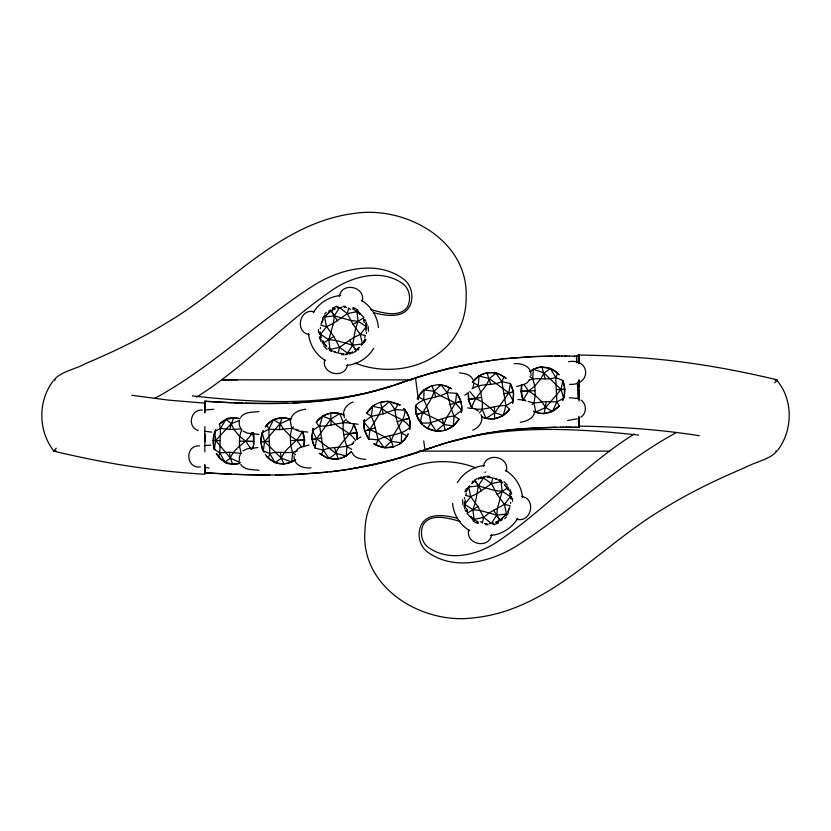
<?xml version="1.0" encoding="UTF-8"?>
<svg xmlns="http://www.w3.org/2000/svg" width="831" height="831" viewBox="0 0 831 831"><rect width="100%" height="100%" fill="white"/><g stroke="black" fill="none" stroke-linecap="round" stroke-linejoin="round"><path stroke-width="1.25" d="M204.862 472.465L204.862 464.758M204.862 441.614L204.862 439.007M204.862 438.695L204.862 433.979M204.862 411.927L204.862 401.3C267.405 405.331 331.818 406.193 391.91 385.875M311.77 437.262L313.173 428.277L311.937 437.231L313.287 443.941L315.302 448.034L312.466 441.78L311.937 437.231M331.039 425.108L330.831 413.152C332.722 410.732 352.354 417.816 339.962 413.537C334.093 412.083 327.705 413.059 322.542 416.206L319.644 425.981L323.363 450.173L329.055 458.629L335.932 453.352C339.432 441.905 351.42 436.015 353.715 424.132L356.374 430.406L357.06 439.443L357.07 432.608L353.715 424.132C342.268 419.821 331.32 427.176 319.644 425.981L312.311 430.489L316.611 438.82L335.932 453.352L346.184 455.99L351.534 451.628L344.294 457.06L335.745 459.273L326.978 457.964L319.343 453.321L327.154 457.933L333.667 459.252L340.284 458.567L346.485 455.949M579.03 399.472L579.03 389.604M579.03 387.132L579.03 380.016L579.03 401.207M239.349 460.873L239.359 456.915L240.637 453.529M579.03 363.635L578.968 355.034C617.184 355.626 655.42 357.984 693.251 363.552C714.899 366.668 736.411 370.719 757.768 375.394C763.928 376.734 770.077 378.136 776.206 379.58C793.221 398.579 793.335 429.856 777.743 450.142M234.508 417.775L226.032 419.323L222.656 421.379L219.322 424.174L220.454 428.401L229.886 429.513L231.267 423.623L233.833 417.754C250.713 420.611 228.733 415.552 226.032 419.323L220.454 428.401L214.72 431.59L215.707 440.503L214.263 449.384L214.938 449.394C212.05 443.12 214.086 434.945 215.769 429.554C212.601 435.631 212.435 442.861 214.263 449.384L219.82 452.864L224.931 462.213C227.434 466.118 249.643 462.192 232.638 464.176L230.374 458.193L229.304 452.241L219.82 452.864L218.47 457.019L221.659 459.99L224.931 462.213L233.314 464.197M253.507 443.775L253.434 436.94L252.209 432.556L252.884 432.577C256.145 435.112 251.128 457.351 253.902 443.785M579.03 355.159L574.076 356.146M495.899 373.233L501.903 381.585L505.902 405.725L509.642 409.361C504.51 416.736 494.809 420.611 486.042 418.367L482.281 409.641L482.385 402.007L480.848 392.699L478.282 385.501L479.03 376.038C484.047 372.797 490.373 371.852 496.169 373.192C498.475 372.33 513.122 383.403 502.173 375.747C492.451 369.712 478.677 372.797 472.288 382.25M220.454 428.401L219.82 452.864M353.268 443.328C344.398 449.166 332.951 445.696 323.363 450.173L315.011 448.075L316.611 438.841L330.676 419.177L339.671 413.578L343.245 422.356L343.026 430.001L344.46 439.319L346.963 446.548L346.184 455.99M440.773 431.092C433.2 431.84 425.347 428.609 420.642 422.595C420.6 410.462 431.434 402.786 434 391.308L441.012 384.878L447.13 392.679L451.285 409.132L454.1 416.134L459.013 419.053C454.713 427.124 445.354 432.12 436.254 431.06L430.707 423.083C429.772 414.929 427.414 406.972 423.748 399.628L424.028 389.926L429.866 386.467L436.441 384.857L440.929 384.898L445.437 385.802L451.576 388.742L445.406 385.813L438.675 384.774M409.538 429.554C411.168 422.096 408.852 413.963 403.534 408.488C408.395 413.298 410.857 420.652 409.891 427.311C401.363 436.026 388.254 433.834 378.167 439.838L368.756 439.048L367.458 437.199L364.175 428.734L364.269 419.686L363.749 424.205L364.622 430.988L369.951 429.471L384.961 437.002L391.276 441.354L401.28 442.83L401.612 433.148L398.548 426.199L395.961 417.131L394.891 409.621L389.51 401.57C380.338 400.417 371.156 405.258 366.637 413.319L371.457 416.31L374.158 423.353L378.167 439.838L384.265 447.691L393.26 446.953L399.514 444.138L404.614 439.651L408.208 433.865L404.572 439.661L399.514 444.138M562.348 380.515C565.651 386.592 564.623 394.683 562.764 400.365C565.631 394.133 565.392 386.799 562.826 380.484L555.71 377.492C547.13 380.525 537.709 377.17 529.368 379.86M545.136 378.863L542.009 367.146C539.672 365.141 522.626 375.986 533.294 369.328C538.592 366.741 544.897 366.44 550.423 368.507L555.71 377.492L556.874 401.934L559.305 406.006C553.685 412.591 543.941 415.5 535.818 412.166L533.928 403.025L535.237 395.431L535.008 390.726L528.599 391.027L522.938 400.21L520.85 391.401L521.567 384.608L521.837 395.899L523.416 400.189L525.753 400.822M422.148 424.298C417.276 419.562 414.7 412.228 415.573 405.538C423.987 396.709 437.096 398.755 447.13 392.679L456.614 393.343C460.914 398.693 462.722 405.933 461.319 412.654C462.68 405.933 460.727 398.558 456.614 393.343L455.461 402.962L449.945 404.604M573.909 427.259L579.03 427.196M578.656 416.996L579.03 427.352L579.03 416.736M297.207 451.077C288.586 454.536 278.759 450.475 269.815 453.633L262.825 450.568C260.404 444.315 259.926 436.358 263.354 430.676C260.238 437.625 260.56 445.894 264.206 452.573M302.204 431.216L304.115 437.76L303.928 446.818L304.707 440.025L303.398 433.325L302.204 431.216C298.132 442.476 285.48 446.881 281.429 458.234L275.061 462.659L269.566 459.366L266.429 456.271L273.482 461.745L279.538 463.802L287.973 463.469L295.67 459.709M579.03 426.293L579.02 417.806M454.1 416.134C442.372 416.476 432.504 425.379 420.642 422.595L416.414 414.565L415.573 405.538C422.158 415.718 435.434 416.238 443.847 424.454L453.227 426.012L454.1 416.134L461.683 410.4L455.471 402.973L446.808 417.401L443.847 424.454L436.171 431.081M496.169 373.192L489.272 378.562C485.844 390.009 473.94 396.065 471.842 407.99L468.393 399.545L468.32 392.71L469.1 401.747L471.842 407.99C483.341 412.166 494.206 404.666 505.902 405.725L513.288 401.124L513.537 392.066L510.379 383.569L501.903 381.585C492.368 386.186 480.858 382.852 472.05 388.794M486.042 418.367L481.606 416.923L486.042 418.367L494.923 412.675L508.811 392.855L513.288 401.124L512.623 403.326L513.589 394.372L512.841 389.864L510.379 383.569L508.801 392.834L513.537 392.066L503.586 393.717M562.826 380.484L561.05 389.469L563.678 398.267L556.874 401.934L546.227 401.57L544.232 413.526L539.631 413.308L533.46 411.303M320.309 328.661L320.434 327.528M366.481 333.46L366.606 332.327M389.51 401.57C403.648 406.079 404.146 406.307 389.51 401.57L381.782 408.104L378.718 415.136L369.94 429.45L363.874 421.94L371.457 416.31L372.485 406.421L374.407 405.081M464.394 498.673L464.519 497.54M510.566 503.472L510.691 502.34M535.008 390.726L534.79 386.01L532.764 378.583L533.294 369.328M263.323 450.547L264.601 441.604L280.078 423.685L290.466 419.115L282.104 417.671L273.389 419.78L268.86 429.18L269.057 436.701L269.815 453.633L275.061 462.659L283.423 464.093L291.639 462.005L292.647 452.739L290.663 445.291L290.299 435.87L291.691 428.287L289.967 419.125C281.252 415.438 270.501 419.053 265.276 426.812M283.911 464.072L281.429 458.234L264.601 441.604L262.129 432.785L268.86 429.18L279.413 429.637L280.078 423.685L282.104 417.671M332.12 310.233L331.143 310.804L334.28 315.832L333.428 323.352L328.796 339.661L329.969 349.394L332.909 351.17M346.174 353.549L347.306 353.393L352.624 345.156L355.595 328.453L358.109 321.327L356.935 311.594L355.99 310.939M484.826 477.451L483.694 477.607L478.376 485.844L475.405 502.547L472.891 509.673L474.065 519.406L475.01 520.061M498.88 520.767L499.857 520.196L496.72 515.168L497.572 507.648L502.204 491.339L501.031 481.606L498.091 479.83M409.6 429.544L409.995 427.29M473.047 387.693L473.763 383.558M324.755 359.584C320.693 374.127 344.844 379.694 347.555 364.83M362.16 301.404C366.222 286.851 342.071 281.294 339.36 296.158M468.84 529.596C464.778 544.149 488.929 549.707 491.64 534.842M506.245 471.416C510.307 456.873 486.156 451.306 483.445 466.17M389.469 435.714L393.26 446.953L386.612 447.816L382.094 447.296L373.742 443.702L377.721 445.915L384.265 447.691L391.276 441.354C393.904 429.866 404.874 422.335 405.009 410.202L405.113 410.171M338.238 353.113L339.567 347.348L353.487 337.625L360.311 334.363L366.357 326.635L358.109 321.327L350.599 320.475L334.291 315.822L331.143 310.804L325.233 316.112M321.368 337.656L320.558 334.353L326.604 326.625L333.428 323.352L347.348 313.64L348.677 307.865M482.323 523.135L483.652 517.36L489.573 512.644L504.396 504.375L510.442 496.647L509.632 493.344M505.767 514.888L499.857 520.196L496.709 515.178L480.401 510.525L472.891 509.673L464.643 504.365L470.689 496.637L477.513 493.375L491.433 483.652L492.762 477.887M485.761 418.409L494.622 418.731L503.191 415.531L505.902 405.725M364.705 337.646L365.308 335.527M465.692 495.473L466.295 493.354M534.686 411.418C534.011 418.544 526.428 421.431 520.268 422.304M290.819 420.06C291.556 412.768 299.357 409.974 305.652 409.236M321.109 324.173L322.771 319.945M508.229 511.055L509.891 506.827M321.452 323.103L323.311 318.948M509.548 507.897L507.689 512.052M364.134 341.042L365.069 338.965M366.024 339.339L364.477 342.549M464.976 491.661L466.523 488.451M465.931 492.035L466.866 489.958M269.815 453.633L268.32 457.891M543.754 413.547L552.47 411.376L556.874 401.934M455.471 402.973L460.841 401.373L455.461 402.962L440.326 395.598L434 391.308L424.028 389.926L420.777 393.125L417.204 398.963L419.364 394.964L423.945 389.947L432.016 385.709L435.828 396.938M555.71 377.492L557.736 373.192L555.981 371.748L550.423 368.507L541.532 367.167M447.13 392.679L449.571 387.578M378.167 439.838L375.757 444.886M320.402 333.21L320.558 334.342L328.796 339.661L336.316 340.513L352.624 345.156L362.378 343.951L364.632 340.004M466.368 490.996L468.632 487.039L478.365 485.855L494.684 490.487L502.204 491.339L510.442 496.647L510.598 497.79M323.363 450.173L321.317 454.723M501.903 381.585L504.002 376.994M436.254 431.06L427.529 428.401L430.707 423.083M445.156 430.25L453.144 426.033L459.013 419.053M322.438 318.429L324.433 315.479M508.562 512.571L506.567 515.521M371.457 416.31L383.236 413.848L394.891 409.621L398.215 404.313M366.741 413.298L372.589 406.401L381.782 408.104C390.082 416.476 403.378 417.079 409.891 427.311M351.929 444.72L353.954 441.438M363.604 342.04L362.378 343.951L360.311 334.363L353.092 324.464L347.348 313.64L339.63 307.595L334.291 315.822L337.428 320.859M467.396 488.96L468.622 487.049L470.689 496.637L477.908 506.536L483.652 517.36L491.37 523.405L496.709 515.178L493.572 510.141M313.277 312.633C318.948 302.972 329.429 296.418 340.585 295.545M373.638 348.355C367.967 358.016 357.486 364.57 346.33 365.443M457.362 482.645C463.033 472.984 473.514 466.43 484.67 465.557M517.723 518.367C512.052 528.028 501.571 534.582 490.415 535.455M53.257 380.858C37.655 401.259 38.153 431.081 53.963 451.223C56.882 451.908 59.801 452.583 62.72 453.259C75.434 456.157 88.19 458.857 100.987 461.298C135.287 467.853 170.002 472.205 204.862 474.241L204.862 464.945M224.931 462.213L230.374 458.193C234.217 446.725 247.212 443.203 252.209 432.556M472.569 382.198L479.03 376.038L489.272 378.562L508.801 392.834M502.911 415.573L509.642 409.361M331.133 413.111C326.24 413.911 310.16 420.756 319.644 425.981M362.025 344.429L361.329 345.322M468.975 486.571L469.671 485.678M295.389 451.95L297.727 448.948L301.258 446.964L309.028 445.011M347.867 353.289L339.567 347.348L333.823 336.524L326.604 326.625L324.537 317.026L329.263 312.124M483.133 477.711L491.433 483.652L497.177 494.476L504.396 504.375L506.463 513.974L501.737 518.876M529.659 379.694L527.28 382.675L524.008 384.524L516.643 386.508M251.326 434.509L252.884 432.577L250.858 433.927M316.029 422.304L322.833 416.165M265.567 426.802L270.075 422.055L273.877 419.759M479.383 412.955L482.281 409.641M552.002 411.397L559.305 406.006M219.654 440.617L212.944 440.451L215.707 440.503L231.267 423.623L239.255 420.59M343.245 422.356L346.215 419.073M556.355 389.708L564.914 389.292L561.05 389.49L545.645 407.522L535.341 412.186M226.707 419.333L219.322 424.174M240.689 417.411C244.636 411.366 252.749 412.55 258.919 411.522M324.589 314.035L326.292 312.269M504.708 518.731L506.411 516.965M580.911 417.183C586.79 413.287 586.904 403.949 580.983 400.043M358.95 347.784L359.376 347.4L356.728 349.55M472.05 483.216L471.624 483.6L474.272 481.45M532.12 404.51L533.928 403.025L546.227 401.57M520.85 391.401L528.589 391.027L534.79 386.01L540.721 379.071L543.993 372.984L550.423 368.507M279.413 429.637L291.691 428.287L293.53 426.822M358.732 349.311L357.787 350.038M472.268 481.689L473.213 480.962M328.65 311.303L330.603 309.942M502.35 519.697L500.397 521.058M56.331 448.169L53.859 450.734L56.134 451.223M774.669 382.831L777.141 380.266L774.866 379.777M357.652 348.864L355.772 350.173L349.487 340.128M473.348 482.136L475.228 480.827L481.513 490.872M280.307 452.355L281.429 458.234L291.639 462.005L295.452 459.72M196.667 397.052C246.329 365.962 285.604 321.337 334.145 288.856C353.954 275.84 382.665 268.683 403.18 284.005C409.828 289.25 411.231 299.264 407.585 306.66C399.649 318.47 381.834 312.383 370.761 309.662M634.333 433.948C584.671 465.038 545.396 509.673 496.855 542.144C477.046 555.16 448.335 562.317 427.82 546.995C421.172 541.75 419.769 531.736 423.415 524.34C431.351 512.53 449.166 518.617 460.239 521.338M356.25 349.872L355.772 350.173L352.635 345.145M474.75 481.128L475.228 480.827L478.365 485.855M323.197 341.832L322.657 340.814L323.778 342.808L333.823 336.524M353.092 324.464L363.137 318.18L364.248 320.153L363.718 319.156M477.908 506.536L467.863 512.82L466.752 510.847L467.282 511.844M497.177 494.476L507.222 488.192L508.333 490.165L507.803 489.168M242.943 450.911L247.233 448.761L257.87 447.566M464.726 395.151L467.863 393.219M472.756 430.229C478.812 427.685 484.047 421.359 480.962 414.586M356.312 351.035L355.284 351.648M474.688 479.965L475.716 479.352M154.41 398.548C212.009 367.416 258.753 320.527 313.661 285.449C339.557 269.192 376.1 259.49 403.045 278.645C411.615 284.69 414.254 296.896 409.714 306.203C403.014 319 385.169 315.551 373.794 312.788M676.59 432.452C618.991 463.584 572.247 510.473 517.339 545.552C491.443 561.808 454.9 571.51 427.955 552.355C419.385 546.31 416.747 534.104 421.286 524.797C427.986 512 445.832 515.449 457.206 518.212M345.281 359.075L346.091 358.618M484.909 472.382L485.72 471.925M353.123 401.924C346.818 404.209 341.427 410.701 344.491 417.588M357.34 439.007L360.872 437.023M331.143 310.804L335.236 308.779L334.166 309.215M499.857 520.196L495.764 522.221L496.834 521.785M354.235 352.199L354.764 351.929M476.236 479.072L476.765 478.801M332.68 308.789L333.761 308.28M497.239 522.72L498.32 522.211M332.327 308.072L336.908 306.327M498.673 522.928L494.092 524.673M352.23 351.991L352.749 351.773M353.154 352.697L352.053 353.154M477.846 478.303L478.947 477.846M478.251 479.227L478.77 479.009M238.684 463.334L240.439 462.618L230.374 458.193L215.707 440.523M404.822 381.491L429.679 373.586L455.731 367.105M425.68 449.685L421.971 450.973M403.7 381.907L409.558 379.85M404.209 381.709L398.651 383.652M426.407 449.415L427.144 449.156M402.973 382.146L396.636 384.317M428.619 448.647L430.832 447.878M406.93 380.754C338.632 407.19 263.884 403.7 192.428 395.92M407.367 380.598L408.686 380.151M432.13 447.431L392.118 460.062M431.58 447.629L435.278 446.382M351.16 352.396L350.08 352.749M408.738 380.141L411.314 379.258M479.84 478.604L480.92 478.251M411.272 379.289L412.186 378.967M420.496 451.472L416.04 452.947M412.114 379.009L413.069 378.676M396.969 384.223L393.593 385.335M412.955 378.728L421.535 375.955M436.95 445.832L424.942 449.945L423.758 440.939M417.027 452.625L417.91 452.334M436.015 446.133L442.788 443.972M416.144 452.916L414.389 453.487M434.81 446.538C500.241 423.903 570.814 427.851 638.572 435.08M416.508 377.554L419.021 376.744M414.555 453.425L407.107 455.762M412.612 454.048L413.495 453.768M439.36 445.052L446.818 442.746M390.622 386.27L365.609 393.281L340.783 398.35M411.729 454.328L409.081 455.159M350.931 353.549L349.217 354.037M480.069 477.451L481.783 476.963M420.548 376.287L448.241 368.538L477.046 362.545M424.298 375.113L426.521 374.449M407.304 455.71C342.05 476.568 272.61 477.254 204.862 472.787L231.807 474.179M416.331 414.596L428.194 411.075M418.17 396.906L423.748 399.628M423.779 425.846L427.612 428.38M427.259 374.22L427.996 374.002M416.414 414.565L422.377 412.81M446.631 442.798L478.968 434.675M402.62 457.112L398.132 458.4M429.482 373.566L441.116 370.346M448.844 442.144L458.972 439.329M375.446 427.892L369.961 429.461L368.756 439.048L364.622 430.988L369.94 429.45M397.26 421.67L409.247 418.242M387.256 401.415L389.604 401.539M407.128 435.932L401.612 433.148M403.118 419.987L409.153 418.273M389.116 460.852L390.622 460.457M395.338 459.065L375.269 463.895M442.539 369.982L443.962 369.608M461.008 438.799L469.151 436.805M385.033 461.901L387.069 461.382M445.395 369.244L446.818 368.891M337.116 307.096L338.279 306.816M337.386 308.083L338.497 307.813M492.503 523.187L493.614 522.917M492.721 524.184L493.884 523.904M382.987 462.4L366.097 466.181M448.543 368.486L469.037 364.009M470.138 436.576L481.918 434.083M347.285 353.393L349.519 352.905M481.481 478.095L483.715 477.607M347.348 313.64L356.935 311.594L360.363 314.585L359.553 313.765M329.076 348.719L329.98 349.404L339.567 347.348M491.433 483.652L501.031 481.606L501.924 482.281M471.447 517.235L470.637 516.425L474.065 519.406L483.652 517.36M456.738 366.887L459.751 366.263M371.249 464.737L374.262 464.114M460.758 366.066L467.811 364.736M479.944 434.478L498.693 431.247M370.242 464.934L363.189 466.264M482.894 433.896L486.54 433.221M362.763 466.845L343.442 470.128M470.772 363.677L472.34 363.386M569.505 384.348C591.381 385.854 590.945 358.026 568.56 361.672M567.698 420.528L577.254 418.751M487.382 433.065L489.075 432.774M474.169 363.054L503.108 358.888M469.827 364.373L471.842 364.03M359.158 466.97L361.173 466.627M489.49 432.702L491.599 432.349M478.614 362.285L483.31 361.516M468.393 399.545L475.384 398.371L482.385 402.007L489.916 407.502L494.923 412.675L503.191 415.531M487.039 372.922L490.737 384.317M340.554 398.392L331.818 399.721M468.674 399.493L481.616 397.353M494.622 418.731L494.455 406.754M483.507 361.485L484.899 361.267M474.854 363.531L476.859 363.22M316.611 438.841L311.947 439.547L321.794 438.03M493.199 432.089L515.251 429.253M354.141 467.78L356.146 467.469M343.743 434.665L349.986 433.699M338.186 459.003L334.498 447.587M486.561 361.018L489.875 360.54M347.472 354.39L345.104 354.671M342.777 470.221L330.198 471.852M483.528 476.61L485.896 476.329M500.117 431.05L508.603 429.959M491.526 360.311L494.84 359.875M329.034 400.106L293.052 403.087M324.537 317.026L334.28 315.832M496.502 359.667L508.053 358.379M578.708 355.917L576.485 356.187L576.714 362.659M496.72 515.168L506.463 513.974M339.63 307.595L341.884 307.325M489.116 523.675L491.37 523.405M510.016 429.804L532.92 427.913M327.559 472.143L293.166 474.563M504.864 358.701L530.801 356.738M516.602 429.118L555.97 427.207M509.694 358.223L535.87 356.509M202.38 410.109C190.652 408.852 186.778 427.124 198.225 430.489M204.893 409.932L213.66 409.309M199.513 445.915C184.679 444.762 185.604 469.068 200.416 466.908M204.519 445.561L210.783 445.125M533.679 427.872L535.455 427.778M549.945 368.528L552.303 369.39M552.033 369.411L554.163 370.481M553.955 370.481L555.981 371.748M557.258 373.212L559.159 374.812L555.71 371.758M531.58 356.696L533.138 356.624M521.328 391.38L528.589 391.037L535.237 395.431L541.812 401.789L545.645 407.522L552.47 411.376M535.964 427.757L560.925 427.176M533.918 356.592L552.397 356.094M264.601 441.604L260.82 441.739L269.234 441.406M290.486 440.586L304.707 440.025M536.255 356.499L559.699 356.042M267.042 425.057L268.86 429.18M273.389 419.78L280.078 423.685L283.807 429.461L290.299 435.87L296.916 440.326L304.208 440.046M387.319 401.394L380.515 402.297L383.236 413.848M293.052 474.563L275.612 474.937M287.692 403.274L251.035 403.264M554.526 356.063L562.12 356.042M222.438 379.84L412.01 379.871M355.055 363.074C405.289 382.624 466.814 355.263 466.17 296.563C467.988 240.066 405.341 205.662 354.557 213.38C279.663 222.76 229.429 285.833 167.426 322.314C141.467 338.404 113.868 351.638 85.759 363.5C76.473 368.881 60.029 371.862 54.368 379.777M221.493 379.84L237.562 379.84M775.011 379.777L777.037 379.777M560.645 427.176L563.543 427.176M53.994 451.223L55.989 451.223M776.632 451.223C770.971 459.138 754.527 462.119 745.241 467.5C717.132 479.362 689.533 492.596 663.574 508.686C600.74 545.666 549.665 610.307 473.171 617.9C421.992 624.6 360.384 587.538 364.944 530.916C366.242 474.356 427.82 448.823 475.945 467.926M418.99 451.129L609.507 451.16M561.922 356.042L566.939 356.063M562.971 427.176L576.756 427.311M342.995 306.265L345.374 306.327M339.36 353.352L343.899 353.705M343.92 354.723L341.541 354.65M565.288 427.186L572.195 427.238M269.878 474.958L247.223 474.646M487.08 476.277L489.459 476.35M487.101 477.295L491.64 477.648M488.005 524.735L485.626 524.673M564.363 356.052L569.339 356.084M569.235 356.084L574.107 356.146M579.03 426.147C619.261 426.698 659.513 429.419 699.266 435.714M250.578 403.253L245.02 403.118M229.886 429.513L241.811 428.952L239.65 436.41L239.411 445.842L241.187 453.414L229.304 452.241M239.525 441.126L254.203 441.51M214.72 431.59L215.395 431.611M212.944 440.451L213.619 440.461M226.032 419.323L231.267 423.623L233.999 429.617L239.65 436.41L245.934 441.282L253.528 441.49M216.226 453.446L220.444 458.598L225.606 462.233M219.145 457.04L217.317 455.305M246.142 474.626L234.643 474.283M242.683 403.045L233.407 402.734M231.111 402.651L204.935 401.217M394.891 409.621L405.009 410.202M204.862 403.139L168.34 400.106L131.734 395.286M340.481 353.518L342.746 353.705M488.254 477.295L490.519 477.482M514.181 363.729C521.681 362.867 531.726 366.471 530.967 375.56M517.993 399.514L525.628 400.127M307.844 432.037L299.825 431.372L295.992 430.074M311.043 467.832C303.419 468.788 293.198 465.007 294.112 455.783M569.308 397.737L577.638 398.475M259.033 434.426L247.202 433.138L242.912 430.998M259.023 470.336C252.853 469.328 244.75 470.543 240.772 464.508M204.395 431.237L211.801 432.13M205.361 467.51L209.069 467.957M354.006 423.706L358.099 424.277M365.661 459.418C360.446 458.992 354.442 458.078 352.115 452.646M459.45 372.87C464.519 373.483 470.45 374.158 472.797 379.466M467.676 407.896L471.406 408.509M314.367 311.791C299.814 307.73 294.257 331.881 309.122 334.592M516.633 519.209C531.186 523.27 536.743 499.119 521.878 496.408M777.006 451.212L775.853 450.942M53.963 379.777L55.147 380.058M320.828 325.295L326.604 326.625M360.311 334.363L364.934 335.423M466.066 495.577L470.689 496.637M504.396 504.375L510.172 505.705M528.09 401.446L533.928 403.025M291.691 428.287L298.703 430.24M348.49 308.644L350.609 309.246M480.391 521.754L482.51 522.356M336.046 352.5L333.917 351.658L337.147 352.832M493.853 478.168L497.063 479.331L494.954 478.5M533.762 369.307L543.993 372.984L561.05 389.469M322.542 416.206L330.676 419.177C337.106 428.775 349.872 430.707 355.616 440.71M352.302 307.927L354.473 308.903M533.741 411.293L535.818 412.166M478.698 523.073L476.527 522.097M352.978 309.319L354.006 309.807M476.994 521.193L478.022 521.681M353.726 307.657L357.984 310.098M477.274 523.343L473.016 520.902M473.525 382.748L478.282 385.501M346.963 446.548L351.742 449.342M331.392 351.513L329.398 350.235M499.608 479.487L501.602 480.765M475.197 409.174L478.49 411.189M355.024 310.358L356.935 311.594M474.065 519.406L475.976 520.642M361.319 300.313C370.979 305.985 377.534 316.466 378.406 327.622M505.404 470.336C515.064 475.997 521.619 486.478 522.491 497.644M325.596 360.664C315.936 355.003 309.381 344.522 308.509 333.356M469.681 530.687C460.021 525.015 453.466 514.534 452.594 503.378M346.704 420.766L349.924 422.906M529.846 376.62L532.764 378.583M292.647 452.739L295.566 454.723M357.517 310.752L363.999 317.639M473.483 520.248L467.001 513.361M501.031 481.606L502.817 483.019M328.183 347.981L329.969 349.394M504.002 481.637L507.367 485.211M326.999 349.363L323.633 345.789M469.733 391.432L475.384 398.371M265.338 454.484L266.72 456.261M506.598 487.246L504.448 484.587L507.222 488.192M324.402 343.754L326.552 346.413L323.778 342.808M250.245 447.338L251.7 449.353M523.904 384.327L528.589 391.027M296.916 440.337L301.57 447.078M507.429 486.665L508.697 488.68M323.571 344.335L322.303 342.32M245.934 441.303L251.107 449.342M216.517 453.456L217.712 455.315M465.329 510.213L465.838 511.283M365.162 319.717L365.671 320.787M509.964 489.376L511.709 493.957M466.586 508.458L467.458 510.483M363.542 320.517L364.414 322.542M321.036 341.624L319.291 337.043M509.756 490.809L510.203 491.91M320.797 339.09L321.244 340.191M240.585 428.391L239.297 425.015L239.276 421.057M464.487 507.98L464.882 509.102M366.118 321.898L366.513 323.02M510.598 493.032L510.94 494.175M465.453 507.668L464.861 505.477M365.547 323.332L366.139 325.523M320.06 336.825L320.402 337.968M442.31 418.741L445.239 430.229M463.864 505.684L464.145 506.848M366.855 324.152L367.136 325.316M511.449 496.491L511.719 498.86M319.551 334.509L319.281 332.14M415.5 377.897L418.367 399.763M421.234 421.639L421.566 424.215M510.442 496.647L510.701 498.912M464.384 502.101L464.643 504.365M462.857 504.656L462.524 499.753M368.143 326.344L368.476 331.247M366.357 326.635L366.616 328.899M320.299 332.088L320.558 334.353M576.735 362.846L576.485 356.187L579.03 355.034L579.03 363.604M577.41 382.063L578.012 398.88M578.729 418.44L579.02 427.352M512.519 498.797L512.561 501.259M465.131 499.836L465.173 502.038M365.827 328.962L365.869 331.164M318.439 329.741L318.481 332.203M204.862 401.3L204.862 412.893M204.862 426.677L204.862 451.939M356.779 432.66L349.996 433.709L356.779 432.66M345.291 307.345L344.148 307.283L346.434 307.47L345.291 307.345M486.852 523.717L484.577 523.53L486.831 523.717"/></g></svg>
